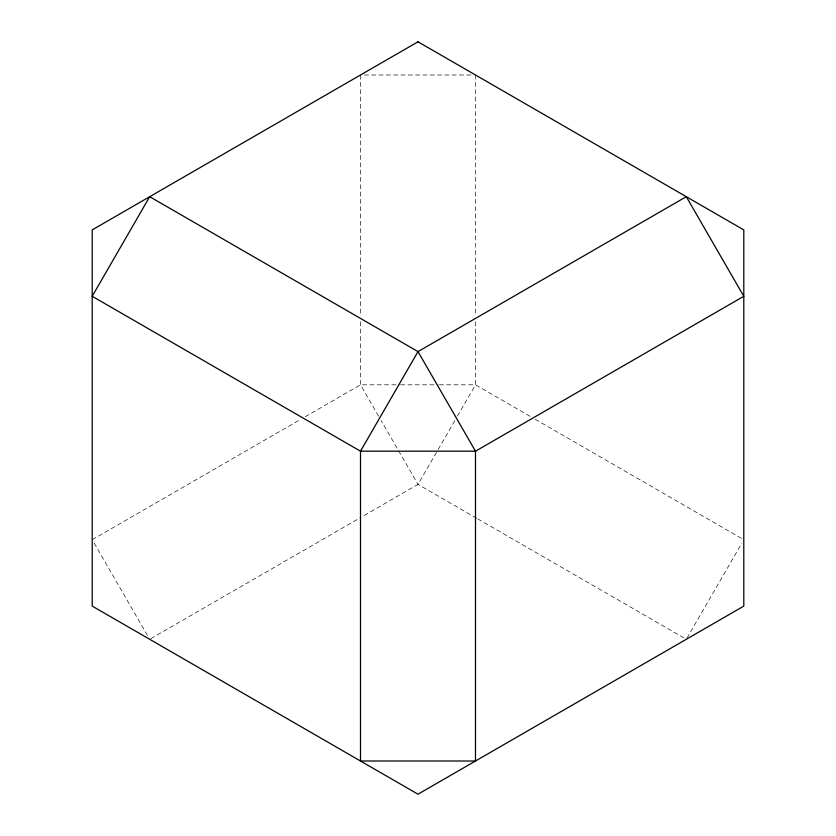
<?xml version="1.0" encoding="UTF-8"?>
<svg xmlns="http://www.w3.org/2000/svg" width="836" height="836" viewBox="0 0 836 836"><rect width="100%" height="100%" fill="white"/><g stroke="black" fill="none" stroke-linecap="round" stroke-linejoin="round"><path stroke-width="0.63" stroke-dasharray="4.18 3.13" d="M454.826 420.612L418 484.389L361.633 516.93M457.407 416.14L475.496 384.811L475.496 321.024M686.952 638.182L741.856 543.066M92.2 539.711L300.761 419.306M305.265 416.704L360.504 384.811L399.263 384.811M150.825 638.641L360.504 517.588M364.381 75L471.619 75M400.559 384.811L438.022 384.811M439.318 384.811L475.496 384.811L530.735 416.704M535.239 419.306L741.542 538.415M476.625 518.236L418 484.389L381.174 420.612M477.753 518.884L685.175 638.641M378.593 416.14L360.504 384.811L360.504 321.024M94.144 543.066L147.753 635.935M475.496 75L475.496 315.82M360.504 75L360.504 315.82"/><path stroke-width="1.25" d="M149.696 196.7L92.2 296.289L360.504 451.189L475.496 451.189L743.8 296.289L686.304 196.7L418 351.611L360.504 451.189L360.504 761L475.496 761L475.496 451.189L418 351.611L149.696 196.7M418 41.8L92.2 229.9L92.2 606.1L418 794.2L743.8 606.1L743.8 229.9L418 41.8"/></g></svg>
